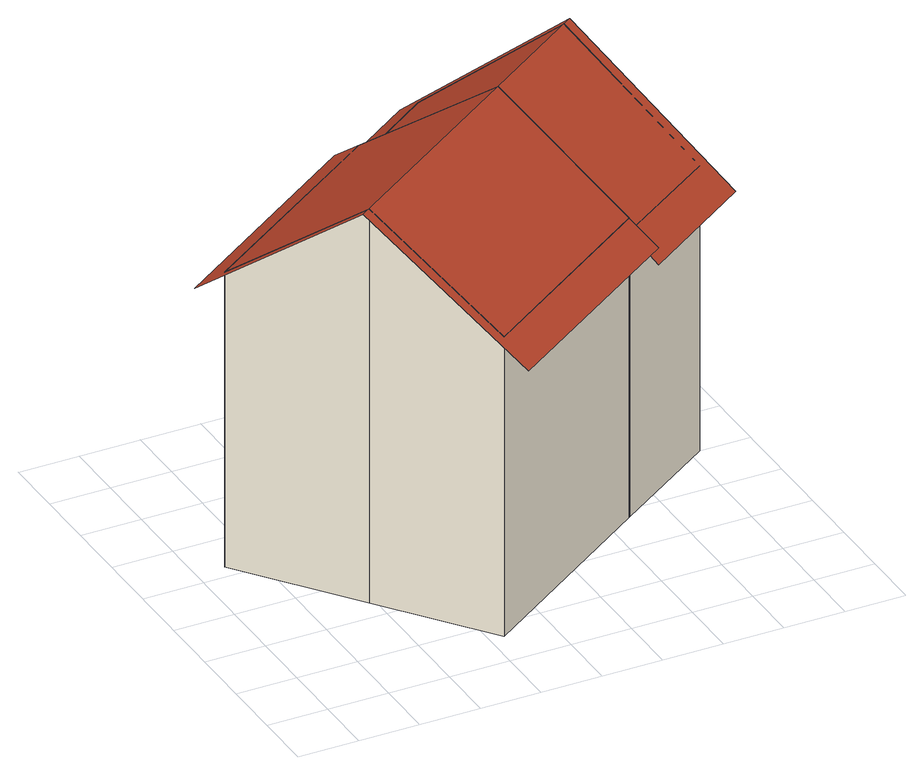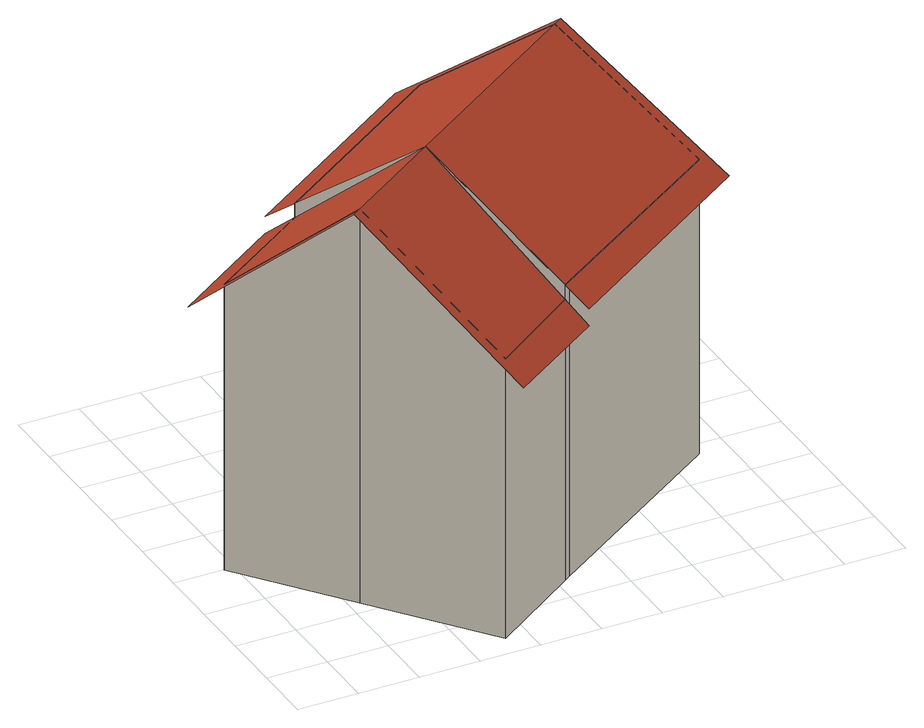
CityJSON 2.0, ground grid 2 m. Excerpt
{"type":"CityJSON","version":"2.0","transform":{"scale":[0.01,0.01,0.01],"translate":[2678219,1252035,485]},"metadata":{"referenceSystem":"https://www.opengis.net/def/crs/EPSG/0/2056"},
"CityObjects":{
"building1":{"type":"Building","attributes":{"class":"BB01","Herkunft":"EE_LB_2007","QualitaetStatus":1,"FileCreationDate":"2012-02-23","Region":2,"GebaeudeStatus":1},"children":["building1-1"]},
"building1-1":{"type":"BuildingPart","attributes":{"Geomtype":1},"parents":["building1"],"geometry":[{"type":"MultiSurface","lod":"2","boundaries":[[[0,1,2,3,4,5,6,7,8,9]],[[9,8,10,11]],[[8,7,12,10]],[[7,6,13,12]],[[6,5,14,13]],[[5,4,15,14]],[[15,16,17]],[[4,3,18,16]],[[3,2,19,18]],[[2,1,20,19]],[[1,0,21,20]],[[0,9,22,21]],[[22,11,17]],[[23,17,24,25]],[[17,26,27,24]],[[28,29,17,30]],[[29,31,32,17]]],"semantics":{"surfaces":[{"type":"GroundSurface"},{"type":"WallSurface"},{"type":"RoofSurface"}],"values":[0,1,1,1,1,1,1,1,1,1,1,1,1,2,2,2,2]}}]}
},
"vertices":[
[647,130,32],[381,478,32],[96,852,32],[749,1292,32],[770,1306,32],[1075,1519,32],[1364,1146,32],[1633,799,32],[1282,562,32],[1278,559,32],[1282,562,1012],[1278,559,1012],[1633,799,1011],[1364,1146,1384],[1075,1519,992],[770,1306,995],[770,1306,1045],[1032,921,1384],[749,1292,1045],[96,852,1043],[381,478,1384],[647,130,1060],[1278,559,1060],[725,1373,929],[1393,1166,1384],[1056,1598,929],[1334,477,929],[1723,743,929],[19,893,987],[352,458,1384],[725,1373,987],[678,32,987],[1334,477,987]
]}
